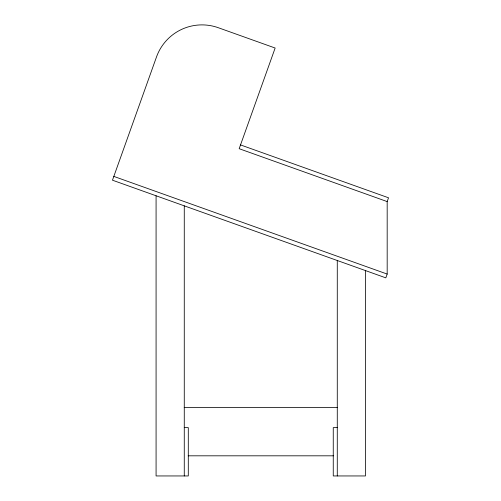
<?xml version="1.0" encoding="UTF-8"?>
<svg xmlns="http://www.w3.org/2000/svg" width="501" height="501" viewBox="0 0 501 501"><rect width="100%" height="100%" fill="white"/><g stroke="black" fill="none" stroke-linecap="round" stroke-linejoin="round"><path stroke-width="0.75" d="M387.179 201.584L239.171 148.703L275.143 48.027L218.261 27.705A48.321 48.321 0 0 0 156.5 56.951L112.468 180.197L385.82 277.855L387.179 274.066L387.179 201.584L388.532 197.789L240.524 144.914M184.205 407.495L337.342 407.495M184.268 427.629L188.295 427.629L188.295 475.95L156.08 475.95L156.08 195.772M337.279 427.629L333.253 427.629L333.253 475.95L365.467 475.95L365.467 270.584M188.169 455.816L333.447 455.816M113.821 176.402L387.179 274.066M337.279 260.52L337.279 475.95M184.268 205.836L184.268 475.95"/></g></svg>
